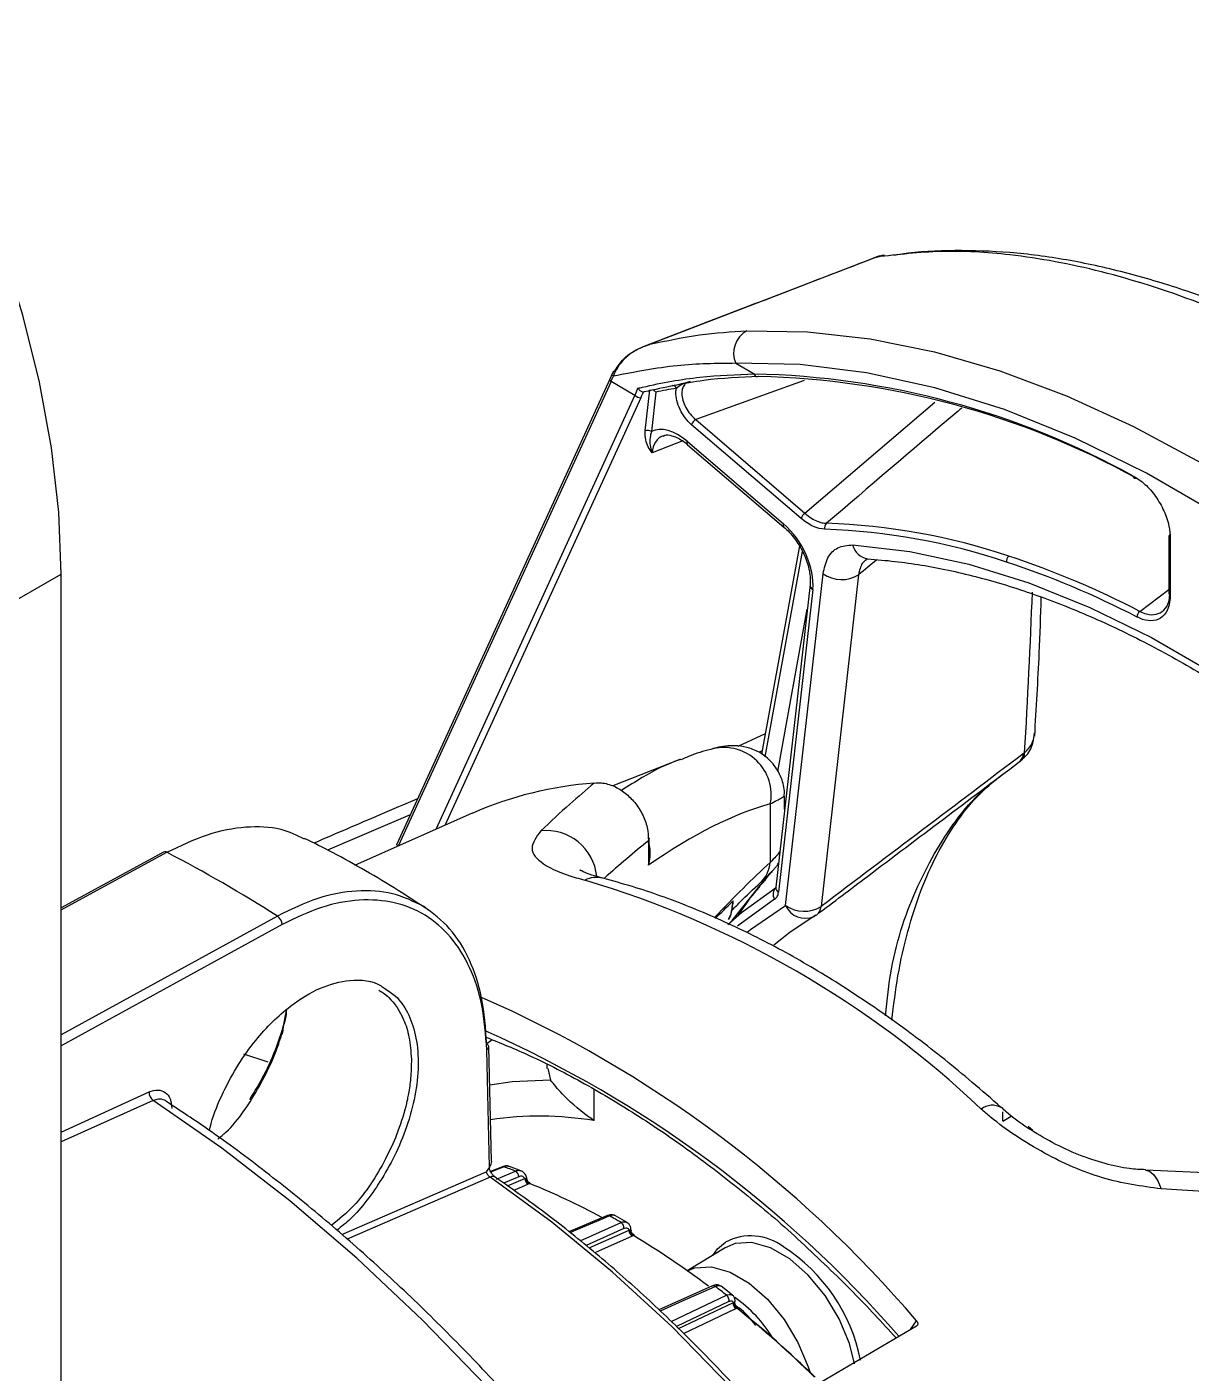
# Model space of a CAD drawing. Extents: x 16.5 to 113.1, y 4.4 to 84.5.
# Drawn here: x 85.52 to 87.967, y 70.74 to 73.569 of the extents above; entities that cross this region are included whole.
import ezdxf

# ---------------------------------------------------------------- set-up
doc = ezdxf.new("R2010")
doc.units = 0
doc.header["$MEASUREMENT"] = 0
doc.layers.add('OBJECT', color=7, linetype='CONTINUOUS')

msp = doc.modelspace()

# ---------------------------------------------------------------- linework, layer by layer
at = {"layer": 'OBJECT'}
for p, q in [((87.2998, 73.0831), (86.8172, 72.8974)), ((87.32, 73.0894), (87.3226, 73.0898)), ((87.0098, 72.8624), (87.0486, 72.84)), ((86.7451, 72.8288), (86.2972, 71.852)), ((86.7544, 72.8402), (86.7528, 72.8354)), ((87.154, 72.8261), (86.9256, 72.7441)), ((86.7476, 72.824), (86.3, 71.8477)), ((86.7979, 72.795), (86.7476, 72.824)), ((86.8193, 72.7205), (86.8291, 72.8068)), ((86.8419, 72.8019), (86.8325, 72.7191)), ((86.3797, 71.883), (86.7979, 72.795)), ((86.8105, 72.7901), (86.3984, 71.8912)), ((87.1554, 72.5473), (87.4285, 72.7805)), ((86.9256, 72.7441), (87.1554, 72.5473)), ((87.147, 72.5364), (86.9171, 72.7332)), ((86.8984, 72.6992), (86.8339, 72.674)), ((86.9076, 72.6985), (87.1099, 72.5253)), ((86.9087, 72.6914), (87.111, 72.5183)), ((86.9087, 72.6914), (86.9089, 72.6913)), ((87.9205, 72.4986), (87.9205, 72.3789)), ((87.9234, 72.4945), (87.9234, 72.3748)), ((87.1438, 72.4785), (87.0641, 72.0408)), ((87.1494, 72.467), (87.0708, 72.0354)), ((84.708, 71.9091), (85.5919, 72.4194)), ((85.5919, 67.521), (85.5919, 72.4194)), ((87.1146, 71.7229), (87.1936, 72.4202)), ((87.2681, 72.418), (87.1891, 71.7208)), ((87.166, 72.3974), (87.094, 71.7611)), ((87.1718, 72.387), (87.0997, 71.7507)), ((87.8592, 72.3411), (87.9205, 72.3868)), ((87.098, 72.0042), (87.1602, 72.3457)), ((87.0148, 72.0578), (87.0721, 72.0846)), ((87.0654, 72.048), (87.059, 72.0448)), ((87.615, 72.0421), (87.6171, 72.0438)), ((86.8926, 72.0294), (86.7515, 71.9741)), ((87.1126, 71.9254), (87.1126, 71.9525)), ((87.0824, 71.9362), (87.0824, 71.8135)), ((87.1144, 71.9398), (87.1126, 71.939)), ((86.3255, 71.9136), (86.1518, 71.8393)), ((86.4557, 71.9166), (86.2086, 71.8072)), ((86.8281, 71.8336), (86.8281, 71.865)), ((85.807, 71.8351), (85.5919, 71.7179)), ((85.5919, 71.7136), (85.814, 71.8347)), ((86.8263, 71.8591), (86.8263, 71.8075)), ((86.8291, 71.8442), (86.8281, 71.8438)), ((87.0026, 71.6914), (87.0602, 71.7641)), ((87.0602, 71.7641), (87.0589, 71.7652)), ((86.0463, 71.7006), (85.5919, 71.4511)), ((87.1782, 71.7022), (87.1245, 71.6671)), ((86.0561, 71.6828), (85.5919, 71.4278)), ((86.4975, 71.4408), (86.4863, 71.432)), ((86.0269, 71.3933), (85.9754, 71.4103)), ((86.4919, 71.1727), (86.4864, 71.4198)), ((86.4961, 71.1858), (86.4908, 71.426)), ((86.6124, 71.389), (86.6124, 71.3802)), ((86.6146, 71.3803), (86.6207, 71.3559)), ((85.5919, 71.2464), (85.7765, 71.3311)), ((86.712, 71.2708), (86.712, 71.3362)), ((85.7852, 71.3128), (85.5919, 71.2259)), ((87.5714, 71.2696), (87.5714, 71.2895)), ((87.5714, 71.2696), (87.5891, 71.2798)), ((87.6245, 71.2589), (87.6342, 71.251)), ((86.1815, 71.0311), (86.485, 71.1628)), ((86.4919, 71.1727), (86.485, 71.1628)), ((86.5195, 71.1737), (86.4945, 71.1635)), ((86.5068, 71.148), (86.5465, 71.1648)), ((86.5582, 71.1653), (86.5342, 71.1743)), ((86.4936, 71.1521), (86.1926, 71.0214)), ((86.5538, 71.1529), (86.5217, 71.1393)), ((86.5297, 71.1336), (86.5662, 71.1491)), ((86.5662, 71.1491), (86.5678, 71.1492)), ((86.5761, 71.1385), (86.5735, 71.1372)), ((86.74, 71.071), (86.6592, 71.0367)), ((86.7813, 71.0566), (86.757, 71.0707)), ((86.6827, 71.0181), (86.7687, 71.0566)), ((86.7749, 71.0438), (86.6953, 71.0082)), ((86.7017, 71.0031), (86.7859, 71.0407)), ((86.7859, 71.0407), (86.7873, 71.0409)), ((86.7945, 71.0293), (86.792, 71.028)), ((86.9879, 71.0037), (86.908, 70.9552)), ((86.9609, 70.9234), (86.848, 70.873)), ((86.8741, 70.8484), (86.9906, 70.9036)), ((87.0029, 70.9039), (86.9791, 70.9225)), ((86.9954, 70.8903), (86.885, 70.838)), ((86.8897, 70.8336), (87.005, 70.8883)), ((87.005, 70.8883), (87.0063, 70.8886)), ((87.0122, 70.8765), (87.0097, 70.8751)), ((87.3773, 70.8316), (87.39, 70.8497)), ((87.3899, 70.839), (87.068, 70.6497))]:
    msp.add_line(p, q, dxfattribs=at)
at = {"layer": 'OBJECT', "flags": 128}
for points in [[(85.5919, 72.4194), (85.5868, 72.5495), (85.5716, 72.6844), (85.5463, 72.8229), (85.5113, 72.9638), (85.4668, 73.106), (85.4131, 73.2482), (85.3508, 73.3892), (85.2804, 73.5278), (85.2024, 73.6628), (85.1176, 73.7931), (85.0266, 73.9176), (84.9303, 74.0351), (84.8295, 74.1448), (84.7249, 74.2456), (84.6176, 74.3367), (84.5084, 74.4173), (84.3983, 74.4868)], [(87.2995, 73.0838), (87.3002, 73.0841), (87.3059, 73.0856)], [(87.3059, 73.0856), (87.3195, 73.0893), (87.32, 73.0894)], [(87.033, 72.9306), (87.1607, 72.9285), (87.2924, 72.9137), (87.4274, 72.8863), (87.5652, 72.8463), (87.705, 72.7939), (87.8461, 72.7295), (87.988, 72.6533), (88.1298, 72.5657), (88.271, 72.4672), (88.4108, 72.3581), (88.5486, 72.239), (88.6836, 72.1106), (88.8153, 71.9733), (88.943, 71.828)], [(88.8869, 71.7788), (88.7516, 71.9323), (88.6118, 72.0765), (88.4682, 72.2106), (88.3218, 72.3338), (88.1732, 72.4455), (88.0234, 72.5449), (87.8732, 72.6317), (87.7234, 72.7051), (87.5749, 72.765), (87.4284, 72.8109), (87.2849, 72.8425), (87.1451, 72.8597), (87.0098, 72.8624)], [(86.7476, 72.824), (86.7464, 72.8251), (86.7456, 72.8262), (86.7451, 72.8273), (86.7449, 72.8282), (86.7451, 72.8288)], [(86.7528, 72.8354), (86.7516, 72.8365), (86.7507, 72.8376), (86.7502, 72.8387), (86.7501, 72.8397), (86.7502, 72.8403)], [(86.7544, 72.8402), (86.7534, 72.8413), (86.7526, 72.8423), (86.7521, 72.8433), (86.7521, 72.8441), (86.7522, 72.8446), (86.7523, 72.8448), (86.7529, 72.8453), (86.7539, 72.8456), (86.7551, 72.8457)], [(87.8521, 72.6208), (87.8509, 72.6204), (87.8496, 72.6203), (87.8485, 72.6205), (87.8476, 72.621), (87.8467, 72.6218), (87.8461, 72.6228), (87.8457, 72.6241), (87.8455, 72.6255)], [(87.2555, 72.4808), (87.376, 72.4667), (87.4997, 72.4399), (87.626, 72.4008), (87.7542, 72.3494), (87.8835, 72.2861), (88.0132, 72.2113), (88.1424, 72.1253), (88.2706, 72.0287), (88.3969, 71.922), (88.5207, 71.8059), (88.6411, 71.6809)], [(86.2995, 71.8475), (86.2986, 71.8483), (86.2978, 71.8495), (86.2972, 71.8505), (86.2971, 71.8514), (86.2972, 71.852)], [(86.9934, 71.6827), (87.022, 71.7085), (87.0956, 71.7613)], [(87.0602, 71.7641), (87.0675, 71.7713), (87.0708, 71.7752)], [(87.0916, 71.7359), (87.019, 71.6839), (87.0135, 71.6791)], [(87.034, 71.6668), (87.0407, 71.6724), (87.1146, 71.7229)], [(87.1245, 71.6671), (87.1065, 71.6531), (87.0902, 71.6394)], [(86.6207, 71.3559), (86.5395, 71.3522), (86.4926, 71.3455)], [(87.6446, 68.6213), (87.5909, 68.8077), (87.5282, 68.9947), (87.4567, 69.1816), (87.3768, 69.3673), (87.2888, 69.551), (87.1932, 69.732), (87.0904, 69.9093), (86.9809, 70.0821), (86.8652, 70.2496), (86.7438, 70.411), (86.6173, 70.5657), (86.4862, 70.7128), (86.3513, 70.8517), (86.2131, 70.9817), (86.0722, 71.1023), (85.9294, 71.2128), (85.7852, 71.3128)], [(86.5228, 71.1737), (86.5083, 71.1677), (86.4952, 71.1624)], [(87.8713, 71.1667), (87.8796, 71.1647), (87.889, 71.1571), (87.8973, 71.1444), (87.9039, 71.1272)], [(87.8271, 69.3106), (87.7662, 69.4793), (87.6962, 69.6471), (87.6177, 69.8131), (87.5311, 69.9762), (87.437, 70.1352), (87.336, 70.2893), (87.2287, 70.4375), (87.1159, 70.5787), (86.9981, 70.7122), (86.8762, 70.837), (86.751, 70.9524), (86.6231, 71.0576), (86.4936, 71.1521)], [(86.5735, 71.1372), (86.5593, 71.1312), (86.5428, 71.1242)], [(86.7447, 71.0704), (86.7305, 71.0644), (86.6737, 71.0403), (86.6613, 71.035)], [(86.792, 71.028), (86.7781, 71.0218), (86.7226, 70.9969), (86.7136, 70.9929)], [(86.9614, 70.9876), (86.9718, 71.0014), (86.9885, 71.0155)], [(87.2597, 70.7597), (87.2487, 70.8024), (87.2271, 70.8542), (87.1977, 70.9031), (87.1623, 70.946), (87.1233, 70.9801), (87.0829, 71.0034), (87.0438, 71.0144), (87.0085, 71.0123), (86.9879, 71.0037)], [(86.908, 70.955), (86.924, 70.9612), (86.9591, 70.9632), (86.9978, 70.9523), (87.0377, 70.9292), (87.0765, 70.8954), (87.1115, 70.853), (87.1406, 70.8045), (87.162, 70.7532), (87.1654, 70.7425)], [(86.967, 70.9221), (86.9531, 70.9159), (86.8975, 70.8911), (86.8508, 70.8703)], [(87.0097, 70.8751), (86.9962, 70.8687), (86.9418, 70.8429), (86.9006, 70.8233)]]:
    msp.add_lwpolyline(points, dxfattribs=at)
at = {"layer": 'OBJECT'}
for centre, radius, start, end in [((87.3359, 72.9907), 0.1, 99.1058, 111.0242), ((87.0591, 72.8836), 0.0537, 119.0712, 203.2929), ((87.0116, 71.1145), 1.7258, 61.1054, 88.7712), ((87.0567, 72.8422), 0.00833, 195.777, 255.5413), ((87.0212, 71.1152), 1.7197, 61.1054, 88.7712), ((87.0511, 71.7754), 1.0477, 99.1255, 101.5211), ((86.877, 72.8073), 0.00833, 17.5015, 94.9562), ((86.8115, 72.8113), 0.0212, 230.1916, 267.373), ((86.9362, 72.7271), 0.02, 121.9686, 162.3251), ((86.8246, 72.7073), 0.0142, 56.0684, 111.5908), ((86.9138, 72.6959), 0.00679, 157.567, 220.7893), ((87.1661, 72.5303), 0.02, 121.9679, 162.3262), ((87.1161, 72.5227), 0.00679, 157.569, 220.7869), ((87.2082, 72.5174), 0.0117, 132.0405, 199.8142), ((87.1541, 71.1801), 1.3341, 71.4332, 88.1489), ((87.1571, 71.1873), 1.3395, 71.4333, 88.1488), ((87.9251, 72.4982), 0.0046, 125.1013, 175.7265), ((87.9254, 72.499), 0.00494, 185.0823, 246.2439), ((87.2927, 72.489), 0.038, 192.4816, 262.3116), ((87.5921, 72.4468), 0.0134, 129.5231, 188.742), ((86.9973, 70.6781), 1.8731, 62.6013, 71.7582), ((86.9949, 70.6729), 1.8655, 62.6013, 71.7582), ((87.2325, 72.4759), 0.068, 235.0995, 301.5974), ((87.1776, 72.397), 0.0116, 178.1446, 239.777), ((87.9254, 72.3793), 0.00494, 185.0823, 246.2439), ((87.8683, 72.3293), 0.0149, 127.5719, 180.2597), ((86.9848, 71.9555), 0.0995, 348.8126, 102.7741), ((87.5905, 72.0439), 0.0245, 308.8653, 356.0053), ((87.598, 72.0429), 0.019, 305.371, 2.68), ((86.7707, 71.1957), 0.7867, 94.2427, 113.6074), ((86.6113, 71.7736), 0.1068, 5.9003, 95.9655), ((86.8171, 71.8651), 0.0111, 326.7543, 359.2811), ((85.8101, 71.8285), 0.00729, 57.7175, 115.3086), ((84.3959, 69.11), 3.0716, 57.5008, 62.5045), ((87.0154, 71.8196), 0.0673, 312.9906, 354.8596), ((86.7168, 71.7258), 0.056, 76.3365, 115.8532), ((86.1017, 69.7905), 2.0717, 46.5716, 73.4337), ((87.1068, 71.7467), 0.0186, 132.1846, 215.2375), ((87.1055, 71.7606), 0.0115, 177.8426, 239.8021), ((87.1535, 71.7787), 0.068, 235.0994, 301.5977), ((87.1563, 71.7418), 0.0458, 204.3684, 293.8335), ((86.0333, 71.6819), 0.0228, 2.1924, 55.3919), ((87.15, 71.7434), 0.05, 299.7859, 307.1133), ((87.1649, 71.7224), 0.0243, 308.9296, 356.2983), ((85.4542, 69.2012), 2.5426, 40.4175, 66.3184), ((85.4708, 69.177), 2.4967, 41.0763, 66.0787), ((86.4836, 71.4251), 0.00726, 7.1468, 67.2114), ((86.4837, 71.4264), 0.00706, 292.3223, 356.6685), ((85.7978, 71.33), 0.0213, 177.2104, 233.8019), ((87.5492, 71.2648), 0.0382, 60.5241, 127.6911), ((86.5972, 70.5673), 0.7128, 80.7271, 98.3053), ((86.5211, 71.1695), 0.00453, 67.3595, 110.9184), ((86.0846, 69.9648), 1.2858, 68.9487, 70.0727), ((86.5403, 71.1528), 0.0135, 0.3878, 62.9302), ((86.4989, 71.143), 0.0105, 60.6855, 120.1853), ((86.5798, 71.1492), 0.0135, 180.4708, 242.4409), ((86.5802, 71.1502), 0.0124, 184.8223, 250.6074), ((86.037, 69.7913), 1.4511, 61.549, 68.1893), ((86.7418, 71.0661), 0.0052, 56.0557, 110.356), ((85.9028, 69.5843), 1.7081, 59.538, 60.4673), ((86.7611, 71.045), 0.0138, 355.0392, 56.7485), ((86.7997, 71.0395), 0.0139, 175.081, 236.3058), ((86.8001, 71.0408), 0.0127, 179.5805, 244.2112), ((85.8191, 69.4112), 1.8894, 53.1386, 58.9176), ((87.0413, 70.9143), 0.1142, 52.9553, 117.5098), ((86.9104, 70.6948), 0.3692, 11.361, 57.2717), ((86.9628, 70.9177), 0.00602, 46.7511, 109.1073), ((85.6502, 69.2115), 2.1587, 51.6157, 52.4114), ((86.9822, 70.893), 0.0135, 348.4845, 51.6694), ((87.0182, 70.8856), 0.0135, 168.4912, 231.2492), ((87.0186, 70.8871), 0.0124, 173.2835, 238.9156), ((86.844, 70.6647), 0.2858, 31.2831, 55.067), ((85.5608, 69.0678), 2.3193, 45.8319, 51.3254), ((85.5438, 69.0568), 2.3383, 45.774, 51.0988)]:
    msp.add_arc(centre, radius, start, end, dxfattribs=at)
for centre, major_axis, ratio, start_param, end_param in [((86.3976, 72.8076), (0.3405, 0.3766), 0.56047, 5.220225, 5.247274), ((86.4478, 72.7786), (0.3405, 0.3766), 0.56047, 5.220225, 5.256122), ((86.4539, 72.7731), (0.3456, 0.3853), 0.561109, 5.218094, 5.245705), ((86.8888, 72.6179), (-0.0584, 0.1002), 0.573148, 5.258627, 6.24842), ((86.903, 72.626), (-0.0512, 0.0814), 0.576972, 6.17366, 6.918449), ((87.0904, 72.4453), (-0.0584, 0.0996), 0.577768, 3.7985, 5.25123), ((110.2214, 88.4433), (32.2584, 24.4969), 0.038203, 2.331376, 2.333063), ((76.8334, 63.2189), (8.6282, 14.9683), 0.435073, 5.566891, 5.59383), ((87.0467, 70.8954), (8.4025, 6.3995), 0.05409, 1.461995, 1.512692), ((85.4815, 68.2483), (1.8008, 3.6781), 0.229586, 0.196799, 0.389801), ((85.6488, 68.5135), (1.714, 3.5313), 0.23222, 0.45614, 0.516776), ((86.3569, 69.6367), (1.1587, 2.3666), 0.229586, 0.529539, 0.636375)]:
    msp.add_ellipse(centre, major_axis=major_axis, ratio=ratio, start_param=start_param, end_param=end_param, dxfattribs=at)
for points, knots in [([(87.3059, 73.0856), (87.2538, 73.0656), (87.0949, 73.0046), (86.936, 72.9434), (86.8293, 72.9024)], [0, 0, 0, 0, 0.328344, 1, 1, 1, 1]), ([(89.4926, 71.8233), (89.4254, 71.9009), (89.2909, 72.0565), (89.0768, 72.2685), (88.8573, 72.4623), (88.6345, 72.6334), (88.4118, 72.7806), (88.1927, 72.9018), (87.9806, 72.9947), (87.7772, 73.0594), (87.5974, 73.0925), (87.44, 73.1013), (87.3506, 73.0908), (87.3059, 73.0856)], [0, 0, 0, 0, 0.0947289, 0.1897538, 0.2844742, 0.3792526, 0.4743386, 0.5691143, 0.6628629, 0.7569108, 0.8506657, 0.9253324, 1, 1, 1, 1]), ([(89.5216, 71.836), (89.5175, 71.8411), (89.4741, 71.8947), (89.3871, 71.9917), (89.261, 72.1261), (89.1313, 72.2535), (88.9994, 72.3739), (88.866, 72.4863), (88.7319, 72.5904), (88.5979, 72.6857), (88.4646, 72.7718), (88.333, 72.8482), (88.2035, 72.9147), (88.0761, 72.9713), (87.9505, 73.0182), (87.8265, 73.055), (87.7047, 73.0814), (87.5855, 73.0971), (87.4702, 73.1004), (87.3889, 73.0974), (87.3477, 73.0898), (87.3421, 73.0887)], [0, 0, 0, 0, 0.006173, 0.064693, 0.123314, 0.181926, 0.240436, 0.298769, 0.356871, 0.414709, 0.472277, 0.529601, 0.586529, 0.643151, 0.700235, 0.757796, 0.815783, 0.874079, 0.932497, 0.99075, 1, 1, 1, 1]), ([(86.8293, 72.9024), (86.8645, 72.9098), (86.9351, 72.9247), (87.0003, 72.9286), (87.033, 72.9306)], [0, 0, 0, 0, 0.497922, 1, 1, 1, 1]), ([(86.8293, 72.9024), (86.8292, 72.9023), (86.828, 72.902), (86.8244, 72.9008), (86.8124, 72.8964), (86.7909, 72.8853), (86.7673, 72.8657), (86.7581, 72.8475), (86.7544, 72.8402)], [0, 0, 0, 0, 0.003813, 0.036465, 0.111777, 0.383706, 0.753032, 1, 1, 1, 1]), ([(86.7551, 72.8457), (86.7599, 72.8536), (86.7721, 72.8733), (86.7988, 72.8908), (86.8197, 72.8994), (86.828, 72.902), (86.8292, 72.9023), (86.8293, 72.9024)], [0, 0, 0, 0, 0.291273, 0.731775, 0.961022, 0.99599, 1, 1, 1, 1]), ([(87.0098, 72.8624), (86.9694, 72.862), (86.8882, 72.8613), (86.7981, 72.8441), (86.7528, 72.8354)], [0, 0, 0, 0, 0.497068, 1, 1, 1, 1]), ([(86.7502, 72.8402), (86.7498, 72.8393), (86.7481, 72.8355), (86.7464, 72.8316), (86.7451, 72.8288)], [0, 0, 0, 0, 0.249965, 1, 1, 1, 1]), ([(86.7522, 72.8446), (86.7517, 72.8436), (86.751, 72.8421), (86.7504, 72.8407), (86.7503, 72.8402)], [0, 0, 0, 0, 0.702797, 1, 1, 1, 1]), ([(86.8046, 72.8101), (86.8077, 72.8108), (86.8526, 72.8213), (86.9364, 72.8363), (87.0111, 72.8387), (87.0486, 72.84)], [0, 0, 0, 0, 0.03518, 0.514633, 1, 1, 1, 1]), ([(87.058, 72.8345), (87.0203, 72.833), (86.9443, 72.83), (86.8601, 72.8116), (86.8177, 72.8024)], [0, 0, 0, 0, 0.497105, 1, 1, 1, 1]), ([(86.8046, 72.8101), (86.8047, 72.8101), (86.805, 72.8094), (86.8061, 72.8078), (86.8082, 72.8055), (86.8108, 72.8035), (86.8135, 72.8022), (86.815, 72.802), (86.8158, 72.802)], [0, 0, 0, 0, 0.009429, 0.151969, 0.380856, 0.592582, 0.796142, 1, 1, 1, 1]), ([(86.8177, 72.8024), (86.8171, 72.8022), (86.8164, 72.802), (86.8158, 72.802), (86.8158, 72.802)], [0, 0, 0, 0, 0.996441, 1, 1, 1, 1]), ([(86.8367, 72.806), (86.8371, 72.8059), (86.8386, 72.8053), (86.8403, 72.8038), (86.8415, 72.8024), (86.8419, 72.802), (86.8419, 72.8019)], [0, 0, 0, 0, 0.186966, 0.731446, 0.978482, 1, 1, 1, 1]), ([(86.875, 72.8152), (86.8785, 72.8159), (86.8892, 72.8179), (86.9042, 72.8217), (86.9139, 72.8242), (86.914, 72.8242)], [0, 0, 0, 0, 0.324089, 0.994501, 1, 1, 1, 1]), ([(86.9171, 72.7332), (86.9124, 72.7378), (86.9031, 72.7469), (86.8921, 72.7652), (86.8853, 72.7841), (86.8834, 72.7994), (86.8846, 72.8071), (86.885, 72.8098)], [0, 0, 0, 0, 0.223373, 0.446858, 0.667276, 0.883028, 1, 1, 1, 1]), ([(86.914, 72.8242), (86.914, 72.8242), (86.9075, 72.8229), (86.8964, 72.8185), (86.8885, 72.8125), (86.885, 72.8098)], [0, 0, 0, 0, 0.006463, 0.549844, 1, 1, 1, 1]), ([(86.9037, 72.8188), (86.9017, 72.8165), (86.8975, 72.8115), (86.8959, 72.7992), (86.898, 72.7847), (86.9042, 72.7696), (86.9135, 72.7551), (86.9215, 72.7478), (86.9256, 72.7441)], [0, 0, 0, 0, 0.149219, 0.318294, 0.484717, 0.651817, 0.822498, 1, 1, 1, 1]), ([(87.4849, 72.7684), (87.4797, 72.7639), (87.3847, 72.6833), (87.2899, 72.6025), (87.2004, 72.5261)], [0, 0, 0, 0, 0.055149, 1, 1, 1, 1]), ([(86.8339, 72.674), (86.8339, 72.6741), (86.8283, 72.6822), (86.8195, 72.6951), (86.8194, 72.7139), (86.8193, 72.7205)], [0, 0, 0, 0, 0.004663, 0.646865, 1, 1, 1, 1]), ([(86.8325, 72.7191), (86.8314, 72.7149), (86.8275, 72.6991), (86.8305, 72.6853), (86.8339, 72.6741), (86.8339, 72.674)], [0, 0, 0, 0, 0.264855, 0.994877, 1, 1, 1, 1]), ([(86.857, 72.7092), (86.8581, 72.7099), (86.862, 72.7125), (86.875, 72.7115), (86.8934, 72.7037), (86.905, 72.6944), (86.9087, 72.6914)], [0, 0, 0, 0, 0.124866, 0.461575, 0.827712, 1, 1, 1, 1]), ([(87.8455, 72.6255), (87.8539, 72.6203), (87.8705, 72.6098), (87.8932, 72.5833), (87.9109, 72.5525), (87.9216, 72.5213), (87.9229, 72.5029), (87.9234, 72.4945)], [0, 0, 0, 0, 0.206122, 0.412239, 0.618618, 0.826212, 1, 1, 1, 1]), ([(87.1554, 72.5473), (87.16, 72.5436), (87.1721, 72.534), (87.1877, 72.5273), (87.1975, 72.5264), (87.2004, 72.5261)], [0, 0, 0, 0, 0.3055226, 0.7987431, 1, 1, 1, 1]), ([(87.111, 72.5183), (87.1149, 72.5147), (87.1264, 72.5041), (87.1439, 72.4807), (87.1591, 72.4496), (87.1668, 72.4197), (87.1663, 72.4044), (87.166, 72.3974)], [0, 0, 0, 0, 0.1183134, 0.3490279, 0.5808749, 0.8102161, 1, 1, 1, 1]), ([(87.1972, 72.5135), (87.1892, 72.5146), (87.1729, 72.5169), (87.1557, 72.5298), (87.147, 72.5364)], [0, 0, 0, 0, 0.49149, 1, 1, 1, 1]), ([(87.1936, 72.4202), (87.1962, 72.432), (87.2014, 72.4557), (87.2234, 72.478), (87.2446, 72.4798), (87.2555, 72.4808)], [0, 0, 0, 0, 0.3266863, 0.6533954, 1, 1, 1, 1]), ([(87.2844, 72.4497), (87.2813, 72.4474), (87.2728, 72.4408), (87.2699, 72.4269), (87.2681, 72.418)], [0, 0, 0, 0, 0.363663, 1, 1, 1, 1]), ([(87.2836, 72.4506), (87.2838, 72.4508), (87.2844, 72.4513), (87.2833, 72.4518), (87.2874, 72.4512), (87.288, 72.4511)], [0, 0, 0, 0, 0.256511, 0.898704, 1, 1, 1, 1]), ([(87.2876, 72.4513), (87.3065, 72.4498), (87.3618, 72.4453), (87.4562, 72.4294), (87.5713, 72.3999), (87.6886, 72.3594), (87.8076, 72.3082), (87.9276, 72.2465), (88.048, 72.1746), (88.1681, 72.0928), (88.2873, 72.0016), (88.405, 71.9015), (88.5185, 71.7947), (88.5961, 71.7148), (88.6354, 71.6721), (88.6396, 71.6675)], [0, 0, 0, 0, 0.04508, 0.13174, 0.218237, 0.304579, 0.390832, 0.477043, 0.563245, 0.649453, 0.735683, 0.821942, 0.908231, 0.99002, 1, 1, 1, 1]), ([(87.9234, 72.3748), (87.9226, 72.3655), (87.9209, 72.347), (87.908, 72.3285), (87.889, 72.32), (87.8695, 72.3218), (87.8573, 72.3274), (87.8534, 72.3292)], [0, 0, 0, 0, 0.224518, 0.449077, 0.672569, 0.894408, 1, 1, 1, 1]), ([(87.8592, 72.3411), (87.8639, 72.339), (87.8761, 72.3337), (87.8944, 72.3334), (87.9106, 72.3425), (87.9204, 72.3576), (87.9217, 72.3708), (87.9222, 72.3758)], [0, 0, 0, 0, 0.149719, 0.38522, 0.620887, 0.858127, 1, 1, 1, 1]), ([(87.6383, 72.0788), (87.6418, 72.1373), (87.6476, 72.2355), (87.6509, 72.3315), (87.6522, 72.3703)], [0, 0, 0, 0, 0.596008, 1, 1, 1, 1]), ([(87.6103, 72.0295), (87.613, 72.0315), (87.6242, 72.0402), (87.6355, 72.0604), (87.637, 72.0786), (87.6377, 72.0861)], [0, 0, 0, 0, 0.156394, 0.654639, 1, 1, 1, 1]), ([(87.6171, 72.0438), (87.6233, 72.0503), (87.6352, 72.0626), (87.6373, 72.0786), (87.6382, 72.0861)], [0, 0, 0, 0, 0.530668, 1, 1, 1, 1]), ([(86.9628, 72.0526), (86.9477, 72.0485), (86.9248, 72.0423), (86.9026, 72.0325), (86.8951, 72.0292)], [0, 0, 0, 0, 0.662625, 1, 1, 1, 1]), ([(87.1118, 71.9526), (87.112, 71.9562), (87.1128, 71.9694), (87.1053, 71.9959), (87.0869, 72.025), (87.0606, 72.0457), (87.0329, 72.0563), (87.0082, 72.0593), (86.9869, 72.0579), (86.9729, 72.0554), (86.9649, 72.053), (86.9628, 72.0524)], [0, 0, 0, 0, 0.0499461, 0.1821519, 0.317494, 0.4536834, 0.5722848, 0.6862012, 0.8064047, 0.9507333, 1, 1, 1, 1]), ([(86.8945, 72.03), (86.8938, 72.0298), (86.8675, 72.0213), (86.8257, 72.0003), (86.7838, 71.9736), (86.769, 71.9642)], [0, 0, 0, 0, 0.016955, 0.652248, 1, 1, 1, 1]), ([(87.1801, 71.7035), (87.2156, 71.7303), (87.3576, 71.8377), (87.4995, 71.9446), (87.6059, 72.0247)], [0, 0, 0, 0, 0.25013, 1, 1, 1, 1]), ([(87.6037, 72.0232), (87.6058, 72.0245), (87.6083, 72.0262), (87.6104, 72.0285), (87.6108, 72.0289)], [0, 0, 0, 0, 0.804612, 1, 1, 1, 1]), ([(86.7125, 71.9802), (86.6954, 71.9658), (86.6582, 71.9343), (86.6205, 71.8989), (86.6002, 71.8798)], [0, 0, 0, 0, 0.460735, 1, 1, 1, 1]), ([(86.7125, 71.9802), (86.7175, 71.9806), (86.7306, 71.9814), (86.7532, 71.9751), (86.7774, 71.9605), (86.7982, 71.94), (86.8145, 71.9148), (86.8251, 71.8864), (86.8259, 71.8681), (86.8263, 71.8591)], [0, 0, 0, 0, 0.099425, 0.265865, 0.416098, 0.557611, 0.700775, 0.851618, 1, 1, 1, 1]), ([(87.3244, 71.4913), (87.328, 71.5245), (87.3393, 71.6269), (87.3898, 71.77), (87.4614, 71.8928), (87.5272, 71.9665), (87.5632, 71.9925), (87.5764, 72.0022)], [0, 0, 0, 0, 0.1404863, 0.4338307, 0.7355808, 0.9025064, 1, 1, 1, 1]), ([(87.338, 71.4817), (87.3419, 71.5133), (87.3499, 71.5792), (87.3708, 71.67), (87.3982, 71.7555), (87.432, 71.8314), (87.4714, 71.8969), (87.5127, 71.9495), (87.5434, 71.976), (87.5572, 71.988)], [0, 0, 0, 0, 0.1360647, 0.2839518, 0.4326775, 0.5814699, 0.7297323, 0.8779405, 1, 1, 1, 1]), ([(87.0824, 71.9362), (87.0917, 71.9413), (87.1098, 71.9513), (87.1113, 71.9521), (87.112, 71.9526)], [0, 0, 0, 0, 0.511395, 1, 1, 1, 1]), ([(86.3409, 71.9471), (86.3144, 71.9358), (86.2417, 71.9048), (86.1692, 71.8737), (86.1232, 71.8539)], [0, 0, 0, 0, 0.364973, 1, 1, 1, 1]), ([(85.814, 71.8347), (85.8426, 71.8485), (85.8997, 71.876), (85.9807, 71.8908), (86.0502, 71.8883), (86.0869, 71.8708), (86.1029, 71.8631)], [0, 0, 0, 0, 0.265424, 0.530172, 0.7943, 1, 1, 1, 1]), ([(86.3577, 71.7172), (86.3385, 71.7298), (86.2741, 71.7719), (86.1892, 71.8209), (86.123, 71.8542), (86.1034, 71.864)], [0, 0, 0, 0, 0.229113, 0.771373, 1, 1, 1, 1]), ([(86.6002, 71.8798), (86.5909, 71.8672), (86.5723, 71.8418), (86.6004, 71.8094), (86.649, 71.7879), (86.6862, 71.7779), (86.6924, 71.7762)], [0, 0, 0, 0, 0.304165, 0.612213, 0.935018, 1, 1, 1, 1]), ([(86.8263, 71.8075), (86.8264, 71.8077), (86.8291, 71.8186), (86.8321, 71.8356), (86.8277, 71.8516), (86.8263, 71.857)], [0, 0, 0, 0, 0.008433, 0.671732, 1, 1, 1, 1]), ([(87.1025, 71.8364), (87.1023, 71.8361), (87.1002, 71.8319), (87.0909, 71.8224), (87.0824, 71.8135)], [0, 0, 0, 0, 0.07855, 1, 1, 1, 1]), ([(86.8275, 71.8337), (86.8275, 71.8251), (86.8275, 71.8163), (86.8263, 71.8077), (86.8263, 71.8075)], [0, 0, 0, 0, 0.982488, 1, 1, 1, 1]), ([(87.064, 71.7733), (87.0673, 71.7763), (87.0778, 71.786), (87.0851, 71.7935), (87.0896, 71.7983), (87.0919, 71.8008), (87.0943, 71.8038), (87.097, 71.8072), (87.0988, 71.8103), (87.0997, 71.812)], [0, 0, 0, 0, 0.182686, 0.59257, 0.815459, 0.898239, 0.934022, 0.965168, 1, 1, 1, 1]), ([(86.731, 71.7803), (86.7227, 71.7825), (86.7044, 71.7873), (86.689, 71.7936), (86.6812, 71.7984), (86.6825, 71.7973), (86.6827, 71.7971)], [0, 0, 0, 0, 0.290894, 0.636402, 0.933123, 1, 1, 1, 1]), ([(87.5677, 71.2984), (87.5476, 71.3161), (87.4892, 71.3675), (87.3908, 71.4459), (87.2723, 71.5301), (87.1526, 71.6044), (87.0322, 71.6686), (86.912, 71.7219), (86.8112, 71.758), (86.7509, 71.7745), (86.73, 71.7802)], [0, 0, 0, 0, 0.074623, 0.216059, 0.357652, 0.499389, 0.64125, 0.783189, 0.925084, 1, 1, 1, 1]), ([(87.0821, 71.7914), (87.0812, 71.7906), (87.0795, 71.7887), (87.0693, 71.7763), (87.0619, 71.7664), (87.0602, 71.7641)], [0, 0, 0, 0, 0.409876, 0.860661, 1, 1, 1, 1]), ([(87.071, 71.775), (87.0741, 71.7791), (87.0818, 71.7896), (87.0852, 71.7935), (87.0873, 71.7959)], [0, 0, 0, 0, 0.391426, 1, 1, 1, 1]), ([(86.3539, 71.7207), (86.3326, 71.7312), (86.2899, 71.7521), (86.2137, 71.7564), (86.1318, 71.7419), (86.0748, 71.7144), (86.0463, 71.7006)], [0, 0, 0, 0, 0.249137, 0.498822, 0.749093, 1, 1, 1, 1]), ([(87.0007, 71.7116), (87.0066, 71.7177), (87.0271, 71.7391), (87.0471, 71.7573), (87.0613, 71.7704)], [0, 0, 0, 0, 0.288429, 1, 1, 1, 1]), ([(87.014, 71.7001), (87.0255, 71.7174), (87.0404, 71.7401), (87.0575, 71.7589), (87.0615, 71.7632)], [0, 0, 0, 0, 0.768603, 1, 1, 1, 1]), ([(87.0916, 71.7359), (87.0937, 71.7377), (87.0978, 71.741), (87.0991, 71.7475), (87.0997, 71.7507)], [0, 0, 0, 0, 0.519165, 1, 1, 1, 1]), ([(87.0939, 71.7613), (87.0938, 71.7607), (87.0936, 71.7595), (87.0937, 71.7597), (87.0938, 71.7598)], [0, 0, 0, 0, 0.584949, 1, 1, 1, 1]), ([(86.4864, 71.4198), (86.4841, 71.4516), (86.4795, 71.515), (86.4527, 71.5948), (86.4123, 71.6593), (86.3584, 71.7056), (86.2933, 71.7321), (86.2193, 71.7373), (86.1393, 71.7229), (86.0838, 71.6961), (86.0561, 71.6828)], [0, 0, 0, 0, 0.125666, 0.250539, 0.37567, 0.500227, 0.625486, 0.75002, 0.875177, 1, 1, 1, 1]), ([(86.9671, 71.6957), (86.9789, 71.7075), (86.9913, 71.7199), (87.0035, 71.7317), (87.004, 71.7322)], [0, 0, 0, 0, 0.9567982, 1, 1, 1, 1]), ([(87.004, 71.7322), (87.004, 71.732), (87.0037, 71.7309), (87.0032, 71.7275), (87.0023, 71.7204), (87.0011, 71.7125), (86.9987, 71.7022), (86.9959, 71.6969), (86.994, 71.6932)], [0, 0, 0, 0, 0.013115, 0.078259, 0.210065, 0.473681, 0.635383, 1, 1, 1, 1]), ([(86.9949, 71.6939), (86.9954, 71.6946), (86.9995, 71.7002), (87.0013, 71.7112), (87.003, 71.7225), (87.0035, 71.727), (87.0039, 71.7291), (87.004, 71.73), (87.0041, 71.7303), (87.0041, 71.7305), (87.0041, 71.7305), (87.0041, 71.7305)], [0, 0, 0, 0, 0.089241, 0.662168, 0.839375, 0.933746, 0.974589, 0.987255, 0.995329, 0.998455, 1, 1, 1, 1]), ([(87.003, 71.7231), (87.0032, 71.7234), (87.0042, 71.7259), (87.0044, 71.7292), (87.0046, 71.7321)], [0, 0, 0, 0, 0.1100469, 1, 1, 1, 1]), ([(87.0046, 71.7321), (87.0046, 71.7321), (87.0046, 71.7322), (87.0046, 71.7323), (87.0044, 71.7325), (87.0042, 71.7323), (87.004, 71.7322)], [0, 0, 0, 0, 0.054644, 0.112781, 0.553294, 1, 1, 1, 1]), ([(86.4864, 71.4318), (86.484, 71.4649), (86.4794, 71.5299), (86.4517, 71.6111), (86.4114, 71.6778), (86.373, 71.7065), (86.3539, 71.7207)], [0, 0, 0, 0, 0.256106, 0.501078, 0.751626, 1, 1, 1, 1]), ([(85.9036, 71.2498), (85.9047, 71.2548), (85.9106, 71.2813), (85.931, 71.3291), (85.9627, 71.3883), (86.009, 71.453), (86.0681, 71.5113), (86.137, 71.5528), (86.2033, 71.5695), (86.2491, 71.5652), (86.2688, 71.5506), (86.2711, 71.5489)], [0, 0, 0, 0, 0.025775, 0.137946, 0.244843, 0.344697, 0.519202, 0.661237, 0.803272, 0.977779, 1, 1, 1, 1]), ([(86.2711, 71.5489), (86.2793, 71.5438), (86.2988, 71.5316), (86.3215, 71.4986), (86.3382, 71.4522), (86.3441, 71.3951), (86.3386, 71.3317), (86.3224, 71.2668), (86.2977, 71.2048), (86.2589, 71.1346), (86.2158, 71.0757), (86.1808, 71.0477), (86.1712, 71.0401)], [0, 0, 0, 0, 0.0714844, 0.1699166, 0.2732039, 0.3791031, 0.4850036, 0.5882941, 0.6867305, 0.7786811, 0.9393721, 1, 1, 1, 1]), ([(86.2592, 71.545), (86.2623, 71.5431), (86.2699, 71.5387), (86.2901, 71.5216), (86.3101, 71.4918), (86.3247, 71.446), (86.3268, 71.4157), (86.328, 71.3998)], [0, 0, 0, 0, 0.076675, 0.180698, 0.540119, 0.757624, 1, 1, 1, 1]), ([(85.9213, 71.2319), (85.927, 71.2366), (85.9606, 71.2647), (85.9995, 71.3245), (86.0308, 71.3855), (86.0435, 71.4168), (86.0495, 71.4337), (86.0523, 71.4423), (86.0537, 71.4468), (86.0544, 71.449), (86.0547, 71.4501), (86.0549, 71.4506), (86.0549, 71.4509), (86.055, 71.4511), (86.055, 71.4511), (86.055, 71.4512), (86.055, 71.4512), (86.055, 71.4512), (86.055, 71.4512), (86.055, 71.4512), (86.055, 71.4512), (86.055, 71.4512), (86.0584, 71.4547), (86.0573, 71.4662), (86.0648, 71.4842), (86.0656, 71.498), (86.066, 71.5053)], [0, 0, 0, 0, 0.07416, 0.441792, 0.614026, 0.709323, 0.759262, 0.784802, 0.797715, 0.804206, 0.807461, 0.809091, 0.809906, 0.810314, 0.810518, 0.81062, 0.810671, 0.810697, 0.810709, 0.810716, 0.810719, 0.81072, 0.810723, 0.85049, 0.920985, 1, 1, 1, 1]), ([(85.9881, 71.3153), (85.9985, 71.3321), (86.021, 71.3683), (86.0463, 71.4283), (86.062, 71.4758), (86.0647, 71.5003), (86.0651, 71.5046)], [0, 0, 0, 0, 0.275781, 0.593953, 0.928225, 1, 1, 1, 1]), ([(86.4848, 71.4462), (86.5155, 71.4337), (86.5841, 71.4058), (86.6919, 71.3498), (86.807, 71.281), (86.9218, 71.2023), (87.0353, 71.1133), (87.1107, 71.0504), (87.1473, 71.0152), (87.1474, 71.0152)], [0, 0, 0, 0, 0.139727, 0.311708, 0.483674, 0.655647, 0.827648, 0.999689, 1, 1, 1, 1]), ([(86.328, 71.3998), (86.3278, 71.3864), (86.3275, 71.363), (86.3232, 71.3342), (86.3197, 71.3165), (86.3177, 71.3075), (86.3117, 71.2829), (86.299, 71.2433), (86.2654, 71.1708), (86.2193, 71.0989), (86.1756, 71.0631), (86.1598, 71.0501)], [0, 0, 0, 0, 0.112962, 0.196078, 0.227699, 0.251113, 0.266321, 0.418662, 0.552271, 0.837445, 1, 1, 1, 1]), ([(86.712, 71.2708), (86.7118, 71.2709), (86.7078, 71.2736), (86.6813, 71.2921), (86.6438, 71.3264), (86.6277, 71.3469), (86.6207, 71.3559)], [0, 0, 0, 0, 0.004006, 0.088611, 0.601869, 1, 1, 1, 1]), ([(85.7765, 71.3311), (85.7828, 71.3331), (85.7955, 71.337), (85.8111, 71.3312), (85.8221, 71.3178), (85.8238, 71.3035), (85.8246, 71.2963)], [0, 0, 0, 0, 0.250228, 0.500086, 0.750006, 1, 1, 1, 1]), ([(85.812, 71.312), (85.8081, 71.3139), (85.8003, 71.3178), (85.7902, 71.3145), (85.7852, 71.3128)], [0, 0, 0, 0, 0.500024, 1, 1, 1, 1]), ([(87.1649, 69.8224), (87.1309, 69.88), (87.0831, 69.9607), (87.0085, 70.0768), (86.9434, 70.1738), (86.8631, 70.2869), (86.776, 70.4024), (86.6819, 70.5195), (86.5822, 70.636), (86.4774, 70.7502), (86.3684, 70.861), (86.2558, 70.9674), (86.1402, 71.0686), (86.0221, 71.1636), (85.9124, 71.2453), (85.8419, 71.2917), (85.8117, 71.3116)], [0, 0, 0, 0, 0.093701, 0.131201, 0.193452, 0.257919, 0.32692, 0.398768, 0.472782, 0.548419, 0.625296, 0.70313, 0.781713, 0.860888, 0.940536, 1, 1, 1, 1]), ([(87.8714, 71.1675), (87.8603, 71.168), (87.8334, 71.1691), (87.7853, 71.1798), (87.7306, 71.1981), (87.6753, 71.2236), (87.6238, 71.2544), (87.5872, 71.2803), (87.5718, 71.2953), (87.5685, 71.2984)], [0, 0, 0, 0, 0.110783, 0.269371, 0.436795, 0.608845, 0.783146, 0.954732, 1, 1, 1, 1]), ([(87.9039, 71.1272), (87.8629, 71.1329), (87.7803, 71.1444), (87.6546, 71.2008), (87.5712, 71.2556), (87.5324, 71.2894), (87.5259, 71.295)], [0, 0, 0, 0, 0.304165, 0.612213, 0.935018, 1, 1, 1, 1]), ([(86.4961, 71.1858), (86.496, 71.1835), (86.4957, 71.1789), (86.4932, 71.1747), (86.4919, 71.1727)], [0, 0, 0, 0, 0.497196, 1, 1, 1, 1]), ([(86.485, 71.1628), (86.4854, 71.1619), (86.4861, 71.16), (86.4882, 71.157), (86.4908, 71.1541), (86.4927, 71.1527), (86.4936, 71.1521)], [0, 0, 0, 0, 0.2577346, 0.5124762, 0.7590317, 1, 1, 1, 1]), ([(86.5039, 71.1522), (86.5032, 71.1528), (86.5017, 71.1539), (86.4996, 71.156), (86.4977, 71.1583), (86.4955, 71.1614), (86.4935, 71.1652), (86.4922, 71.1688), (86.4916, 71.1709), (86.4914, 71.1711), (86.4913, 71.1712)], [0, 0, 0, 0, 0.1014483, 0.2002735, 0.2963073, 0.3891415, 0.5650298, 0.7282193, 0.8808566, 1, 1, 1, 1]), ([(86.5343, 71.1739), (86.5335, 71.1743), (86.5303, 71.1758), (86.5248, 71.1758), (86.521, 71.1739), (86.5196, 71.1733)], [0, 0, 0, 0, 0.17381, 0.707501, 1, 1, 1, 1]), ([(86.5343, 71.1738), (86.5329, 71.1744), (86.5294, 71.1758), (86.5253, 71.1745), (86.5228, 71.1737)], [0, 0, 0, 0, 0.389844, 1, 1, 1, 1]), ([(86.5465, 71.1648), (86.5472, 71.1651), (86.5502, 71.1663), (86.5544, 71.1669), (86.5571, 71.1654), (86.5578, 71.165)], [0, 0, 0, 0, 0.1766079, 0.7758173, 1, 1, 1, 1]), ([(86.5706, 71.1474), (86.5705, 71.149), (86.5701, 71.1536), (86.5663, 71.1597), (86.5616, 71.1643), (86.5584, 71.165), (86.5578, 71.1651)], [0, 0, 0, 0, 0.191346, 0.572846, 0.915233, 1, 1, 1, 1]), ([(88.1722, 71.1503), (88.155, 71.1516), (88.0555, 71.159), (87.9549, 71.1632), (87.8717, 71.1667)], [0, 0, 0, 0, 0.172803, 1, 1, 1, 1]), ([(87.3832, 70.2341), (87.3832, 70.2341), (87.3619, 70.2668), (87.3168, 70.3318), (87.2453, 70.43), (87.1674, 70.5296), (87.0834, 70.6299), (86.9943, 70.7286), (86.9008, 70.8244), (86.8037, 70.9162), (86.7036, 71.0028), (86.6035, 71.0824), (86.5364, 71.1293), (86.5039, 71.152)], [0, 0, 0, 0, 0.0000722, 0.0863592, 0.175628, 0.2710904, 0.3703997, 0.4726079, 0.5769603, 0.6829251, 0.7901144, 0.8982438, 1, 1, 1, 1]), ([(86.5662, 71.1491), (86.5655, 71.1501), (86.5638, 71.1525), (86.5599, 71.1541), (86.5563, 71.1539), (86.5543, 71.1531), (86.5538, 71.1529)], [0, 0, 0, 0, 0.256518, 0.580509, 0.904499, 1, 1, 1, 1]), ([(86.5678, 71.1492), (86.5679, 71.1492), (86.5687, 71.1493), (86.5698, 71.1491), (86.5709, 71.1483), (86.571, 71.1475), (86.5711, 71.1471)], [0, 0, 0, 0, 0.051656, 0.348864, 0.693234, 1, 1, 1, 1]), ([(86.5769, 71.1399), (86.5759, 71.1404), (86.5739, 71.1415), (86.5717, 71.1443), (86.5713, 71.1464), (86.5712, 71.1474)], [0, 0, 0, 0, 0.351425, 0.716542, 1, 1, 1, 1]), ([(86.5769, 71.1399), (86.5769, 71.1399), (86.5772, 71.1398), (86.5771, 71.1396), (86.5767, 71.139), (86.5762, 71.1386), (86.5761, 71.1385)], [0, 0, 0, 0, 0.022186, 0.533619, 0.933195, 1, 1, 1, 1]), ([(88.2325, 71.1028), (88.1823, 71.1074), (88.0734, 71.1173), (87.9633, 71.1237), (87.9039, 71.1272)], [0, 0, 0, 0, 0.460735, 1, 1, 1, 1]), ([(86.7569, 71.0703), (86.756, 71.0709), (86.7531, 71.0728), (86.7469, 71.0732), (86.7423, 71.0717), (86.74, 71.071)], [0, 0, 0, 0, 0.182983, 0.591599, 1, 1, 1, 1]), ([(86.7572, 71.0705), (86.7554, 71.0712), (86.7518, 71.0727), (86.7471, 71.0712), (86.7447, 71.0704)], [0, 0, 0, 0, 0.487768, 1, 1, 1, 1]), ([(86.7687, 71.0566), (86.7694, 71.0568), (86.7724, 71.0581), (86.7769, 71.0587), (86.7797, 71.0571), (86.7808, 71.0565)], [0, 0, 0, 0, 0.149605, 0.657204, 1, 1, 1, 1]), ([(86.7859, 71.0407), (86.7853, 71.0416), (86.7841, 71.0437), (86.7807, 71.0451), (86.7774, 71.0448), (86.7754, 71.044), (86.7749, 71.0438)], [0, 0, 0, 0, 0.25652, 0.580507, 0.904499, 1, 1, 1, 1]), ([(86.7894, 71.0402), (86.7895, 71.0415), (86.7897, 71.0455), (86.787, 71.0511), (86.7836, 71.0557), (86.7811, 71.0566), (86.7808, 71.0567)], [0, 0, 0, 0, 0.18868, 0.592571, 0.950504, 1, 1, 1, 1]), ([(86.7873, 71.0409), (86.7874, 71.0409), (86.7881, 71.041), (86.7891, 71.041), (86.7898, 71.0407), (86.7897, 71.0403), (86.7897, 71.0401)], [0, 0, 0, 0, 0.060771, 0.410453, 0.815624, 1, 1, 1, 1]), ([(86.7946, 71.0319), (86.7946, 71.0319), (86.7934, 71.0323), (86.7918, 71.0342), (86.7901, 71.0371), (86.7899, 71.0392), (86.7899, 71.0401)], [0, 0, 0, 0, 0.015472, 0.361889, 0.724899, 1, 1, 1, 1]), ([(86.7946, 71.0318), (86.7948, 71.0317), (86.7953, 71.0314), (86.7955, 71.0307), (86.7951, 71.0299), (86.7946, 71.0294), (86.7945, 71.0293)], [0, 0, 0, 0, 0.2027674, 0.6197431, 0.945529, 1, 1, 1, 1]), ([(87.1474, 71.0152), (87.1841, 70.9808), (87.2521, 70.9172), (87.3172, 70.8464), (87.3472, 70.8139)], [0, 0, 0, 0, 0.54062, 1, 1, 1, 1]), ([(86.9792, 70.922), (86.9785, 70.9226), (86.9763, 70.9246), (86.9711, 70.9256), (86.9656, 70.9254), (86.9623, 70.9237), (86.9609, 70.923)], [0, 0, 0, 0, 0.139541, 0.453392, 0.773368, 1, 1, 1, 1]), ([(86.9792, 70.9221), (86.979, 70.9223), (86.9778, 70.9239), (86.9737, 70.9243), (86.9692, 70.9228), (86.967, 70.9221)], [0, 0, 0, 0, 0.079437, 0.539715, 1, 1, 1, 1]), ([(86.9906, 70.9036), (86.9913, 70.9039), (86.9942, 70.9052), (86.9988, 70.9061), (87.0013, 70.9046), (87.0025, 70.904)], [0, 0, 0, 0, 0.134723, 0.591829, 1, 1, 1, 1]), ([(87.0078, 70.8889), (87.008, 70.8898), (87.0087, 70.893), (87.0074, 70.8979), (87.0051, 70.9024), (87.0029, 70.9037), (87.0025, 70.9039)], [0, 0, 0, 0, 0.162654, 0.563333, 0.919013, 1, 1, 1, 1]), ([(87.005, 70.8883), (87.0046, 70.8891), (87.0038, 70.8909), (87.0009, 70.8919), (86.9978, 70.8914), (86.9959, 70.8905), (86.9954, 70.8903)], [0, 0, 0, 0, 0.256521, 0.580507, 0.904498, 1, 1, 1, 1]), ([(87.0063, 70.8886), (87.0064, 70.8886), (87.007, 70.8888), (87.0078, 70.889), (87.0082, 70.889), (87.0081, 70.8889), (87.0081, 70.8889)], [0, 0, 0, 0, 0.071772, 0.484852, 0.963441, 1, 1, 1, 1]), ([(87.0115, 70.8806), (87.011, 70.881), (87.0097, 70.8821), (87.0083, 70.885), (87.0079, 70.8876), (87.0082, 70.8888), (87.0082, 70.8888)], [0, 0, 0, 0, 0.198763, 0.581937, 0.984256, 1, 1, 1, 1]), ([(87.0524, 70.8404), (87.0409, 70.8544), (87.0278, 70.8704), (87.0125, 70.8797), (87.0106, 70.8809)], [0, 0, 0, 0, 0.87117, 1, 1, 1, 1]), ([(87.0114, 70.8806), (87.0118, 70.8802), (87.0127, 70.8795), (87.0131, 70.8782), (87.0127, 70.8772), (87.0123, 70.8766), (87.0122, 70.8765)], [0, 0, 0, 0, 0.341638, 0.685982, 0.955018, 1, 1, 1, 1]), ([(87.39, 70.8497), (87.3906, 70.8489), (87.3919, 70.8472), (87.3927, 70.8444), (87.3924, 70.8418), (87.3913, 70.84), (87.3902, 70.8393), (87.3899, 70.839)], [0, 0, 0, 0, 0.219651, 0.439261, 0.659735, 0.880539, 1, 1, 1, 1])]:
    msp.add_open_spline(points, degree=3, knots=knots, dxfattribs=at)

doc.saveas('drawing.dxf')
